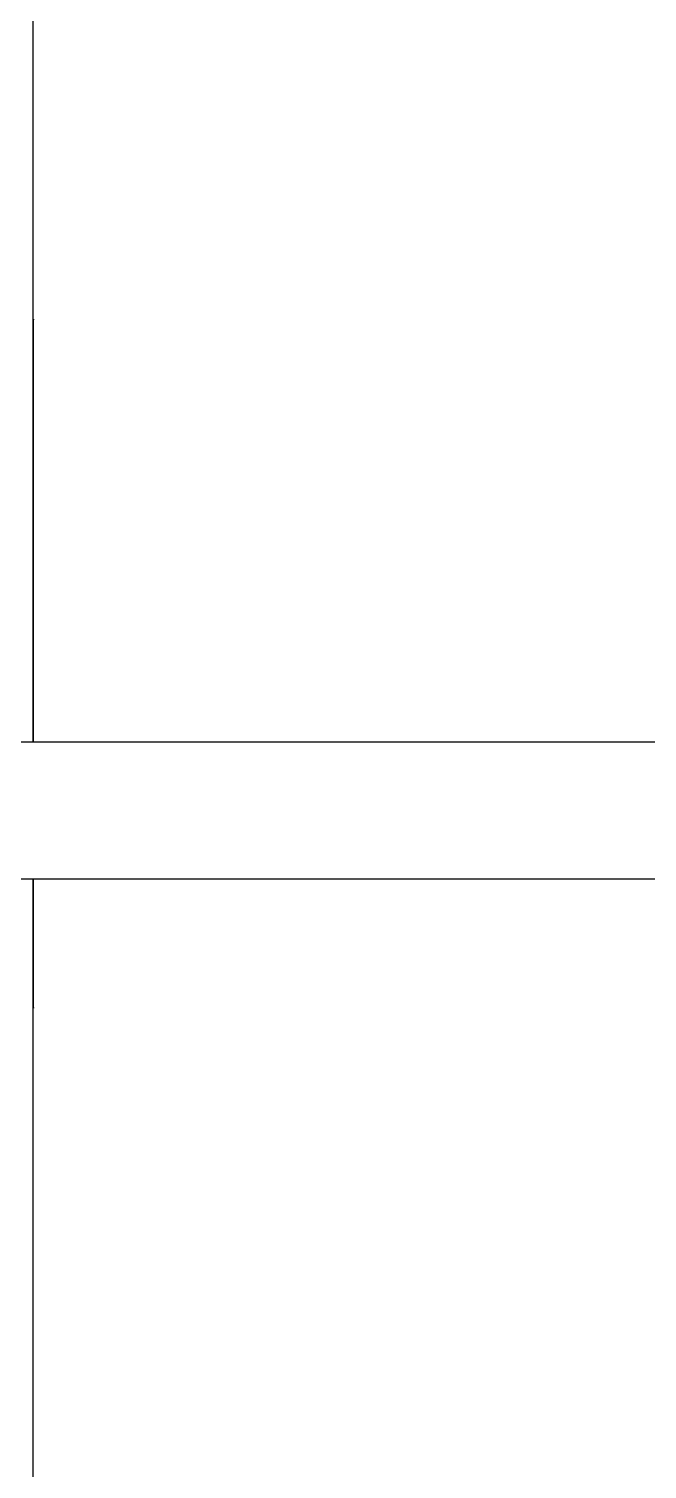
# Model space of a CAD drawing. Header units: millimetres. Extents: x -27104 to 125781, y -3376 to 46996.
# Drawn here: x 60064.808 to 60066.483, y 18839.2 to 18843.107 of the extents above; entities that cross this region are included whole.
import ezdxf

# ---------------------------------------------------------------- set-up
doc = ezdxf.new("R2010")
doc.units = ezdxf.units.MM
doc.header["$LTSCALE"] = 100
doc.header["$MEASUREMENT"] = 0
doc.layers.get('0').update_dxf_attribs({"linetype": 'CONTINUOUS'})
doc.layers.add('ELE9', color=9, linetype='CONTINUOUS')
doc.layers.add('TOI', color=12, linetype='CONTINUOUS')

# ---------------------------------------------------------------- blocks, each defined once
blk = doc.blocks.new('I2-샤워수전')
at = {"layer": 'TOI'}
for p, q in [((-139.9801, -95.5), (-139.9801, 269.9818)), ((-139.9801, -37.0004), (-140, -37.0004)), ((-85, -95.5), (-375, -95.5)), ((-85, -114.5), (-375, -114.5)), ((-140, -132.3411), (-140, -114.4999)), ((-139.9801, -235.5307), (-139.9801, -114.4999)), ((-139.9802, -132.3411), (-140, -132.3411))]:
    blk.add_line(p, q, dxfattribs=at)
at = {"layer": 'TOI', "color": 8}
blk.add_line((-140, -95.5), (-140, -37.0004), dxfattribs=at)
at = {"layer": 'TOI'}
for centre, start, end in [((-129, -37.0004), 179.47446, 180), ((-129, -132.3411), 180, 180.52376)]:
    blk.add_arc(centre, 11, start, end, dxfattribs=at)
blk = doc.blocks.new('ggtyu')
at = {"layer": 'ELE9', "color": 253, "extrusion": (0, 0, -1), "xscale": 0.01956378461538462, "yscale": 0.01956378461538462, "zscale": -0.01956378461538462}
blk.add_blockref('I2-샤워수전', (-59872.6235, 19006.8401), dxfattribs=at)

msp = doc.modelspace()

# ---------------------------------------------------------------- block references
msp.add_blockref('ggtyu', (189.4577, -163.799))

doc.saveas('drawing.dxf')
